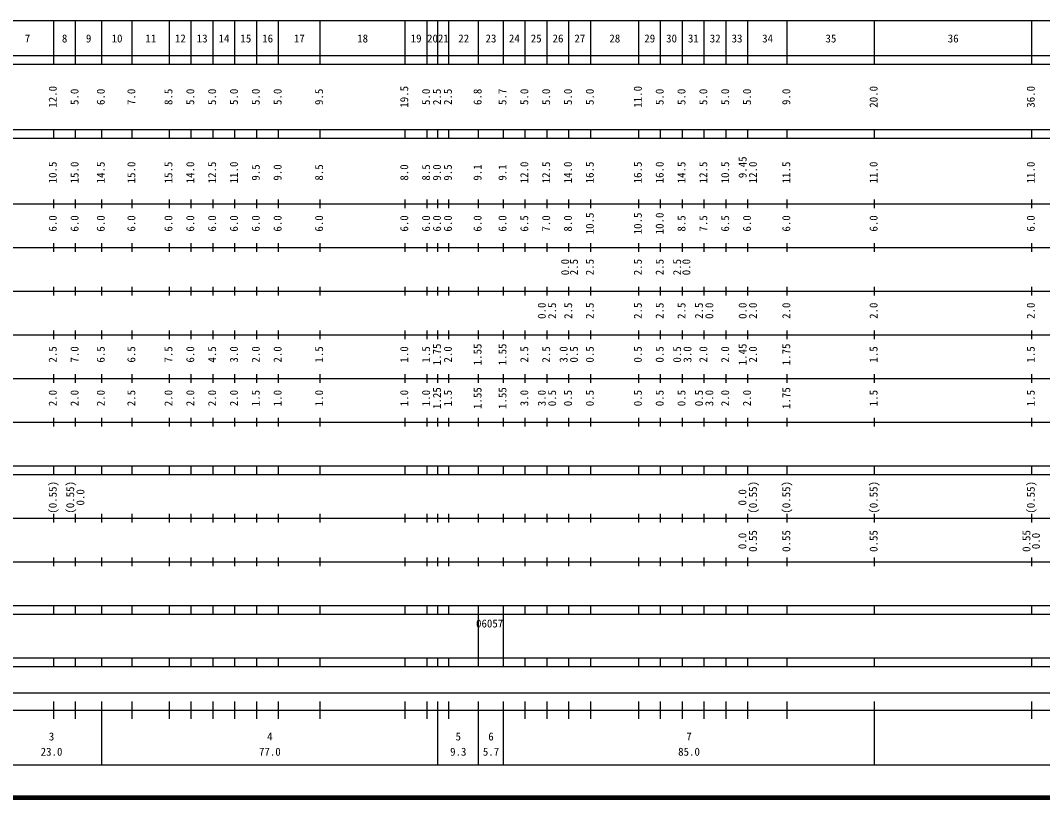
# Model space of a CAD drawing. Units: millimetres on the paper, enlarged 1000 times. Extents: x 40000 to 680000, y 20000 to 380000.
# Drawn here: x 272378 to 506470, y 20000 to 198000 of the extents above; entities that cross this region are included whole.
import ezdxf
from ezdxf.enums import TextEntityAlignment as Align

# ---------------------------------------------------------------- set-up
doc = ezdxf.new("R2010")
doc.units = ezdxf.units.MM
doc.header["$LTSCALE"] = 1000
doc.layers.add('M-TTL', color=2, linetype='Continuous', lineweight=140)
doc.layers.add('M-TTL-BAND', color=7, linetype='Continuous', lineweight=25)
doc.styles.add('ＭＳ ゴシック', font='')
doc.styles.get('ＭＳ ゴシック').set_extended_font_data('MS Gothic')

msp = doc.modelspace()

# ---------------------------------------------------------------- linework, layer by layer
at = {"layer": 'M-TTL'}
msp.add_line((40000, 20000), (680000, 20000), dxfattribs=at)
at = {"layer": 'M-TTL-BAND'}
for p, q in [((68000, 198000), (579000, 198000)), ((280000, 188000), (280000, 198000)), ((285000, 188000), (285000, 198000)), ((291000, 188000), (291000, 198000)), ((298000, 188000), (298000, 198000)), ((306500, 188000), (306500, 198000)), ((311500, 188000), (311500, 198000)), ((316500, 188000), (316500, 198000)), ((321500, 188000), (321500, 198000)), ((326500, 188000), (326500, 198000)), ((331500, 188000), (331500, 198000)), ((341000, 188000), (341000, 198000)), ((360500, 188000), (360500, 198000)), ((365500, 188000), (365500, 198000)), ((368000, 188000), (368000, 198000)), ((370500, 188000), (370500, 198000)), ((377300, 188000), (377300, 198000)), ((383000, 188000), (383000, 198000)), ((388000, 188000), (388000, 198000)), ((393000, 188000), (393000, 198000)), ((398000, 188000), (398000, 198000)), ((403000, 188000), (403000, 198000)), ((414000, 188000), (414000, 198000)), ((419000, 188000), (419000, 198000)), ((424000, 188000), (424000, 198000)), ((429000, 188000), (429000, 198000)), ((434000, 188000), (434000, 198000)), ((439000, 188000), (439000, 198000)), ((448000, 188000), (448000, 198000)), ((468000, 188000), (468000, 198000)), ((504000, 188000), (504000, 198000)), ((40000, 190000), (579000, 190000)), ((40000, 188000), (579000, 188000)), ((40000, 173000), (579000, 173000)), ((40000, 171000), (579000, 171000)), ((280000, 171000), (280000, 173000)), ((285000, 171000), (285000, 173000)), ((291000, 171000), (291000, 173000)), ((298000, 171000), (298000, 173000)), ((306500, 171000), (306500, 173000)), ((311500, 171000), (311500, 173000)), ((316500, 171000), (316500, 173000)), ((321500, 171000), (321500, 173000)), ((326500, 171000), (326500, 173000)), ((331500, 171000), (331500, 173000)), ((341000, 171000), (341000, 173000)), ((360500, 171000), (360500, 173000)), ((365500, 171000), (365500, 173000)), ((368000, 171000), (368000, 173000)), ((370500, 171000), (370500, 173000)), ((377300, 171000), (377300, 173000)), ((383000, 171000), (383000, 173000)), ((388000, 171000), (388000, 173000)), ((393000, 171000), (393000, 173000)), ((398000, 171000), (398000, 173000)), ((403000, 171000), (403000, 173000)), ((414000, 171000), (414000, 173000)), ((419000, 171000), (419000, 173000)), ((424000, 171000), (424000, 173000)), ((429000, 171000), (429000, 173000)), ((434000, 171000), (434000, 173000)), ((439000, 171000), (439000, 173000)), ((448000, 171000), (448000, 173000)), ((468000, 171000), (468000, 173000)), ((504000, 171000), (504000, 173000)), ((280000, 155000), (280000, 157000)), ((285000, 155000), (285000, 157000)), ((291000, 155000), (291000, 157000)), ((298000, 155000), (298000, 157000)), ((306500, 155000), (306500, 157000)), ((311500, 155000), (311500, 157000)), ((316500, 155000), (316500, 157000)), ((321500, 155000), (321500, 157000)), ((326500, 155000), (326500, 157000)), ((331500, 155000), (331500, 157000)), ((341000, 155000), (341000, 157000)), ((360500, 155000), (360500, 157000)), ((365500, 155000), (365500, 157000)), ((368000, 155000), (368000, 157000)), ((370500, 155000), (370500, 157000)), ((377300, 155000), (377300, 157000)), ((383000, 155000), (383000, 157000)), ((388000, 155000), (388000, 157000)), ((393000, 155000), (393000, 157000)), ((398000, 155000), (398000, 157000)), ((403000, 155000), (403000, 157000)), ((414000, 155000), (414000, 157000)), ((419000, 155000), (419000, 157000)), ((424000, 155000), (424000, 157000)), ((429000, 155000), (429000, 157000)), ((434000, 155000), (434000, 157000)), ((439000, 155000), (439000, 157000)), ((448000, 155000), (448000, 157000)), ((468000, 155000), (468000, 157000)), ((504000, 155000), (504000, 157000)), ((40000, 156000), (579000, 156000)), ((46000, 146000), (579000, 146000)), ((280000, 145000), (280000, 147000)), ((285000, 145000), (285000, 147000)), ((291000, 145000), (291000, 147000)), ((298000, 145000), (298000, 147000)), ((306500, 145000), (306500, 147000)), ((311500, 145000), (311500, 147000)), ((316500, 145000), (316500, 147000)), ((321500, 145000), (321500, 147000)), ((326500, 145000), (326500, 147000)), ((331500, 145000), (331500, 147000)), ((341000, 145000), (341000, 147000)), ((360500, 145000), (360500, 147000)), ((365500, 145000), (365500, 147000)), ((368000, 145000), (368000, 147000)), ((370500, 145000), (370500, 147000)), ((377300, 145000), (377300, 147000)), ((383000, 145000), (383000, 147000)), ((388000, 145000), (388000, 147000)), ((393000, 145000), (393000, 147000)), ((398000, 145000), (398000, 147000)), ((403000, 145000), (403000, 147000)), ((414000, 145000), (414000, 147000)), ((419000, 145000), (419000, 147000)), ((424000, 145000), (424000, 147000)), ((429000, 145000), (429000, 147000)), ((434000, 145000), (434000, 147000)), ((439000, 145000), (439000, 147000)), ((448000, 145000), (448000, 147000)), ((468000, 145000), (468000, 147000)), ((504000, 145000), (504000, 147000)), ((52000, 136000), (579000, 136000)), ((280000, 135000), (280000, 137000)), ((285000, 135000), (285000, 137000)), ((291000, 135000), (291000, 137000)), ((298000, 135000), (298000, 137000)), ((306500, 135000), (306500, 137000)), ((311500, 135000), (311500, 137000)), ((316500, 135000), (316500, 137000)), ((321500, 135000), (321500, 137000)), ((326500, 135000), (326500, 137000)), ((331500, 135000), (331500, 137000)), ((341000, 135000), (341000, 137000)), ((360500, 135000), (360500, 137000)), ((365500, 135000), (365500, 137000)), ((368000, 135000), (368000, 137000)), ((370500, 135000), (370500, 137000)), ((377300, 135000), (377300, 137000)), ((383000, 135000), (383000, 137000)), ((388000, 135000), (388000, 137000)), ((393000, 135000), (393000, 137000)), ((398000, 135000), (398000, 137000)), ((403000, 135000), (403000, 137000)), ((414000, 135000), (414000, 137000)), ((419000, 135000), (419000, 137000)), ((424000, 135000), (424000, 137000)), ((429000, 135000), (429000, 137000)), ((434000, 135000), (434000, 137000)), ((439000, 135000), (439000, 137000)), ((448000, 135000), (448000, 137000)), ((468000, 135000), (468000, 137000)), ((504000, 135000), (504000, 137000)), ((280000, 125000), (280000, 127000)), ((285000, 125000), (285000, 127000)), ((291000, 125000), (291000, 127000)), ((298000, 125000), (298000, 127000)), ((306500, 125000), (306500, 127000)), ((311500, 125000), (311500, 127000)), ((316500, 125000), (316500, 127000)), ((321500, 125000), (321500, 127000)), ((326500, 125000), (326500, 127000)), ((331500, 125000), (331500, 127000)), ((341000, 125000), (341000, 127000)), ((360500, 125000), (360500, 127000)), ((365500, 125000), (365500, 127000)), ((368000, 125000), (368000, 127000)), ((370500, 125000), (370500, 127000)), ((377300, 125000), (377300, 127000)), ((383000, 125000), (383000, 127000)), ((388000, 125000), (388000, 127000)), ((393000, 125000), (393000, 127000)), ((398000, 125000), (398000, 127000)), ((403000, 125000), (403000, 127000)), ((414000, 125000), (414000, 127000)), ((419000, 125000), (419000, 127000)), ((424000, 125000), (424000, 127000)), ((429000, 125000), (429000, 127000)), ((434000, 125000), (434000, 127000)), ((439000, 125000), (439000, 127000)), ((448000, 125000), (448000, 127000)), ((468000, 125000), (468000, 127000)), ((504000, 125000), (504000, 127000)), ((46000, 126000), (579000, 126000)), ((52000, 116000), (579000, 116000)), ((280000, 115000), (280000, 117000)), ((285000, 115000), (285000, 117000)), ((291000, 115000), (291000, 117000)), ((298000, 115000), (298000, 117000)), ((306500, 115000), (306500, 117000)), ((311500, 115000), (311500, 117000)), ((316500, 115000), (316500, 117000)), ((321500, 115000), (321500, 117000)), ((326500, 115000), (326500, 117000)), ((331500, 115000), (331500, 117000)), ((341000, 115000), (341000, 117000)), ((360500, 115000), (360500, 117000)), ((365500, 115000), (365500, 117000)), ((368000, 115000), (368000, 117000)), ((370500, 115000), (370500, 117000)), ((377300, 115000), (377300, 117000)), ((383000, 115000), (383000, 117000)), ((388000, 115000), (388000, 117000)), ((393000, 115000), (393000, 117000)), ((398000, 115000), (398000, 117000)), ((403000, 115000), (403000, 117000)), ((414000, 115000), (414000, 117000)), ((419000, 115000), (419000, 117000)), ((424000, 115000), (424000, 117000)), ((429000, 115000), (429000, 117000)), ((434000, 115000), (434000, 117000)), ((439000, 115000), (439000, 117000)), ((448000, 115000), (448000, 117000)), ((468000, 115000), (468000, 117000)), ((504000, 115000), (504000, 117000)), ((46000, 106000), (579000, 106000)), ((280000, 105000), (280000, 107000)), ((285000, 105000), (285000, 107000)), ((291000, 105000), (291000, 107000)), ((298000, 105000), (298000, 107000)), ((306500, 105000), (306500, 107000)), ((311500, 105000), (311500, 107000)), ((316500, 105000), (316500, 107000)), ((321500, 105000), (321500, 107000)), ((326500, 105000), (326500, 107000)), ((331500, 105000), (331500, 107000)), ((341000, 105000), (341000, 107000)), ((360500, 105000), (360500, 107000)), ((365500, 105000), (365500, 107000)), ((368000, 105000), (368000, 107000)), ((370500, 105000), (370500, 107000)), ((377300, 105000), (377300, 107000)), ((383000, 105000), (383000, 107000)), ((388000, 105000), (388000, 107000)), ((393000, 105000), (393000, 107000)), ((398000, 105000), (398000, 107000)), ((403000, 105000), (403000, 107000)), ((414000, 105000), (414000, 107000)), ((419000, 105000), (419000, 107000)), ((424000, 105000), (424000, 107000)), ((429000, 105000), (429000, 107000)), ((434000, 105000), (434000, 107000)), ((439000, 105000), (439000, 107000)), ((448000, 105000), (448000, 107000)), ((468000, 105000), (468000, 107000)), ((504000, 105000), (504000, 107000)), ((40000, 96000), (579000, 96000)), ((280000, 94000), (280000, 96000)), ((285000, 94000), (285000, 96000)), ((291000, 94000), (291000, 96000)), ((298000, 94000), (298000, 96000)), ((306500, 94000), (306500, 96000)), ((311500, 94000), (311500, 96000)), ((316500, 94000), (316500, 96000)), ((321500, 94000), (321500, 96000)), ((326500, 94000), (326500, 96000)), ((331500, 94000), (331500, 96000)), ((341000, 94000), (341000, 96000)), ((360500, 94000), (360500, 96000)), ((365500, 94000), (365500, 96000)), ((368000, 94000), (368000, 96000)), ((370500, 94000), (370500, 96000)), ((377300, 94000), (377300, 96000)), ((383000, 94000), (383000, 96000)), ((388000, 94000), (388000, 96000)), ((393000, 94000), (393000, 96000)), ((398000, 94000), (398000, 96000)), ((403000, 94000), (403000, 96000)), ((414000, 94000), (414000, 96000)), ((419000, 94000), (419000, 96000)), ((424000, 94000), (424000, 96000)), ((429000, 94000), (429000, 96000)), ((434000, 94000), (434000, 96000)), ((439000, 94000), (439000, 96000)), ((448000, 94000), (448000, 96000)), ((468000, 94000), (468000, 96000)), ((504000, 94000), (504000, 96000)), ((40000, 94000), (579000, 94000)), ((280000, 83000), (280000, 85000)), ((285000, 83000), (285000, 85000)), ((291000, 83000), (291000, 85000)), ((298000, 83000), (298000, 85000)), ((306500, 83000), (306500, 85000)), ((311500, 83000), (311500, 85000)), ((316500, 83000), (316500, 85000)), ((321500, 83000), (321500, 85000)), ((326500, 83000), (326500, 85000)), ((331500, 83000), (331500, 85000)), ((341000, 83000), (341000, 85000)), ((360500, 83000), (360500, 85000)), ((365500, 83000), (365500, 85000)), ((368000, 83000), (368000, 85000)), ((370500, 83000), (370500, 85000)), ((377300, 83000), (377300, 85000)), ((383000, 83000), (383000, 85000)), ((388000, 83000), (388000, 85000)), ((393000, 83000), (393000, 85000)), ((398000, 83000), (398000, 85000)), ((403000, 83000), (403000, 85000)), ((414000, 83000), (414000, 85000)), ((419000, 83000), (419000, 85000)), ((424000, 83000), (424000, 85000)), ((429000, 83000), (429000, 85000)), ((434000, 83000), (434000, 85000)), ((439000, 83000), (439000, 85000)), ((448000, 83000), (448000, 85000)), ((468000, 83000), (468000, 85000)), ((504000, 83000), (504000, 85000)), ((49000, 84000), (579000, 84000)), ((280000, 73000), (280000, 75000)), ((285000, 73000), (285000, 75000)), ((291000, 73000), (291000, 75000)), ((298000, 73000), (298000, 75000)), ((306500, 73000), (306500, 75000)), ((311500, 73000), (311500, 75000)), ((316500, 73000), (316500, 75000)), ((321500, 73000), (321500, 75000)), ((326500, 73000), (326500, 75000)), ((331500, 73000), (331500, 75000)), ((341000, 73000), (341000, 75000)), ((360500, 73000), (360500, 75000)), ((365500, 73000), (365500, 75000)), ((368000, 73000), (368000, 75000)), ((370500, 73000), (370500, 75000)), ((377300, 73000), (377300, 75000)), ((383000, 73000), (383000, 75000)), ((388000, 73000), (388000, 75000)), ((393000, 73000), (393000, 75000)), ((398000, 73000), (398000, 75000)), ((403000, 73000), (403000, 75000)), ((414000, 73000), (414000, 75000)), ((419000, 73000), (419000, 75000)), ((424000, 73000), (424000, 75000)), ((429000, 73000), (429000, 75000)), ((434000, 73000), (434000, 75000)), ((439000, 73000), (439000, 75000)), ((448000, 73000), (448000, 75000)), ((468000, 73000), (468000, 75000)), ((504000, 73000), (504000, 75000)), ((40000, 74000), (579000, 74000)), ((40000, 64000), (579000, 64000)), ((280000, 62000), (280000, 64000)), ((285000, 62000), (285000, 64000)), ((291000, 62000), (291000, 64000)), ((298000, 62000), (298000, 64000)), ((306500, 62000), (306500, 64000)), ((311500, 62000), (311500, 64000)), ((316500, 62000), (316500, 64000)), ((321500, 62000), (321500, 64000)), ((326500, 62000), (326500, 64000)), ((331500, 62000), (331500, 64000)), ((341000, 62000), (341000, 64000)), ((360500, 62000), (360500, 64000)), ((365500, 62000), (365500, 64000)), ((368000, 62000), (368000, 64000)), ((370500, 62000), (370500, 64000)), ((377300, 62000), (377300, 64000)), ((383000, 62000), (383000, 64000)), ((388000, 62000), (388000, 64000)), ((393000, 62000), (393000, 64000)), ((398000, 62000), (398000, 64000)), ((403000, 62000), (403000, 64000)), ((414000, 62000), (414000, 64000)), ((419000, 62000), (419000, 64000)), ((424000, 62000), (424000, 64000)), ((429000, 62000), (429000, 64000)), ((434000, 62000), (434000, 64000)), ((439000, 62000), (439000, 64000)), ((448000, 62000), (448000, 64000)), ((468000, 62000), (468000, 64000)), ((504000, 62000), (504000, 64000)), ((40000, 62000), (579000, 62000)), ((377300, 52000), (377300, 62000)), ((383000, 52000), (383000, 62000)), ((40000, 52000), (579000, 52000)), ((280000, 50000), (280000, 52000)), ((285000, 50000), (285000, 52000)), ((291000, 50000), (291000, 52000)), ((298000, 50000), (298000, 52000)), ((306500, 50000), (306500, 52000)), ((311500, 50000), (311500, 52000)), ((316500, 50000), (316500, 52000)), ((321500, 50000), (321500, 52000)), ((326500, 50000), (326500, 52000)), ((331500, 50000), (331500, 52000)), ((341000, 50000), (341000, 52000)), ((360500, 50000), (360500, 52000)), ((365500, 50000), (365500, 52000)), ((368000, 50000), (368000, 52000)), ((370500, 50000), (370500, 52000)), ((377300, 50000), (377300, 52000)), ((383000, 50000), (383000, 52000)), ((388000, 50000), (388000, 52000)), ((393000, 50000), (393000, 52000)), ((398000, 50000), (398000, 52000)), ((403000, 50000), (403000, 52000)), ((414000, 50000), (414000, 52000)), ((419000, 50000), (419000, 52000)), ((424000, 50000), (424000, 52000)), ((429000, 50000), (429000, 52000)), ((434000, 50000), (434000, 52000)), ((439000, 50000), (439000, 52000)), ((448000, 50000), (448000, 52000)), ((468000, 50000), (468000, 52000)), ((504000, 50000), (504000, 52000)), ((40000, 50000), (579000, 50000)), ((71000, 44000), (565000, 44000)), ((40000, 40000), (579000, 40000)), ((280000, 38000), (280000, 42000)), ((285000, 38000), (285000, 42000)), ((291000, 27500), (291000, 42000)), ((298000, 38000), (298000, 42000)), ((306500, 38000), (306500, 42000)), ((311500, 38000), (311500, 42000)), ((316500, 38000), (316500, 42000)), ((321500, 38000), (321500, 42000)), ((326500, 38000), (326500, 42000)), ((331500, 38000), (331500, 42000)), ((341000, 38000), (341000, 42000)), ((360500, 38000), (360500, 42000)), ((365500, 38000), (365500, 42000)), ((368000, 27500), (368000, 42000)), ((370500, 38000), (370500, 42000)), ((377300, 27500), (377300, 42000)), ((383000, 27500), (383000, 42000)), ((388000, 38000), (388000, 42000)), ((393000, 38000), (393000, 42000)), ((398000, 38000), (398000, 42000)), ((403000, 38000), (403000, 42000)), ((414000, 38000), (414000, 42000)), ((419000, 38000), (419000, 42000)), ((424000, 38000), (424000, 42000)), ((429000, 38000), (429000, 42000)), ((434000, 38000), (434000, 42000)), ((439000, 38000), (439000, 42000)), ((448000, 38000), (448000, 42000)), ((468000, 27500), (468000, 42000)), ((504000, 38000), (504000, 42000)), ((68000, 27500), (579000, 27500))]:
    msp.add_line(p, q, dxfattribs=at)

# ---------------------------------------------------------------- texts
at = {"layer": 'M-TTL-BAND', "style": 'ＭＳ ゴシック'}
for s, p in [('7', (274000, 192405)), ('8', (282500, 192405)), ('9', (288000, 192405)), ('10', (294500, 192405)), ('11', (302250, 192405)), ('12', (309000, 192405)), ('13', (314000, 192405)), ('14', (319000, 192405)), ('15', (324000, 192405)), ('16', (329000, 192405)), ('17', (336250, 192405)), ('18', (350750, 192405)), ('19', (363000, 192405)), ('20', (366750, 192405)), ('21', (369250, 192405)), ('22', (373900, 192405)), ('23', (380150, 192405)), ('24', (385500, 192405)), ('25', (390500, 192405)), ('26', (395500, 192405)), ('27', (400500, 192405)), ('28', (408500, 192405)), ('29', (416500, 192405)), ('30', (421500, 192405)), ('31', (426500, 192405)), ('32', (431500, 192405)), ('33', (436500, 192405)), ('34', (443500, 192405)), ('35', (458000, 192405)), ('36', (486000, 192405)), ('3', (279500, 32523)), ('4', (329500, 32523)), ('5', (372650, 32523)), ('6', (380150, 32523)), ('7', (425500, 32523)), ('23.0', (279500, 29033)), ('77.0', (329500, 29033)), ('9.3', (372650, 29033)), ('5.7', (380150, 29033)), ('85.0', (425500, 29033))]:
    msp.add_text(s, height=1833, dxfattribs=at).set_placement(p, align=Align.BOTTOM_CENTER)
for s, p in [('12.0', (281232, 180500)), ('19.5', (361732, 180500)), ('11.0', (415232, 180500)), ('20.0', (469232, 180500)), ('36.0', (505232, 180500)), ('5.0', (286232, 180500)), ('6.0', (292232, 180500)), ('7.0', (299232, 180500)), ('8.5', (307732, 180500)), ('5.0', (312732, 180500)), ('5.0', (317732, 180500)), ('5.0', (322732, 180500)), ('5.0', (327732, 180500)), ('5.0', (332732, 180500)), ('9.5', (342232, 180500)), ('5.0', (366732, 180500)), ('2.5', (369232, 180500)), ('2.5', (371732, 180500)), ('6.8', (378532, 180500)), ('5.7', (384232, 180500)), ('5.0', (389232, 180500)), ('5.0', (394232, 180500)), ('5.0', (399232, 180500)), ('5.0', (404232, 180500)), ('5.0', (420232, 180500)), ('5.0', (425232, 180500)), ('5.0', (430232, 180500)), ('5.0', (435232, 180500)), ('5.0', (440232, 180500)), ('9.0', (449232, 180500)), ('9.45', (439232, 164367)), ('10.5', (281232, 163174)), ('15.0', (286232, 163174)), ('14.5', (292232, 163174)), ('15.0', (299232, 163174)), ('15.5', (307732, 163174)), ('14.0', (312732, 163174)), ('12.5', (317732, 163174)), ('11.0', (322732, 163174)), ('9.5', (327732, 163174)), ('9.0', (332732, 163174)), ('8.5', (342232, 163174)), ('8.0', (361732, 163174)), ('8.5', (366732, 163174)), ('9.0', (369232, 163174)), ('9.5', (371732, 163174)), ('9.1', (378532, 163174)), ('9.1', (384232, 163174)), ('12.0', (389232, 163174)), ('12.5', (394232, 163174)), ('14.0', (399232, 163174)), ('16.5', (404232, 163174)), ('16.5', (415232, 163174)), ('16.0', (420232, 163174)), ('14.5', (425232, 163174)), ('12.5', (430232, 163174)), ('10.5', (435232, 163174)), ('12.0', (441602, 163174)), ('11.5', (449232, 163174)), ('11.0', (469232, 163174)), ('11.0', (505232, 163174)), ('6.0', (281232, 151500)), ('6.0', (286232, 151500)), ('6.0', (292232, 151500)), ('6.0', (299232, 151500)), ('6.0', (307732, 151500)), ('6.0', (312732, 151500)), ('6.0', (317732, 151500)), ('6.0', (322732, 151500)), ('6.0', (327732, 151500)), ('6.0', (332732, 151500)), ('6.0', (342232, 151500)), ('6.0', (361732, 151500)), ('6.0', (366732, 151500)), ('6.0', (369232, 151500)), ('6.0', (371732, 151500)), ('6.0', (378532, 151500)), ('6.0', (384232, 151500)), ('6.5', (389232, 151500)), ('7.0', (394232, 151500)), ('8.0', (399232, 151500)), ('10.5', (404232, 151500)), ('10.5', (415232, 151500)), ('10.0', (420232, 151500)), ('8.5', (425232, 151500)), ('7.5', (430232, 151500)), ('6.5', (435232, 151500)), ('6.0', (440232, 151500)), ('6.0', (449232, 151500)), ('6.0', (469232, 151500)), ('6.0', (505232, 151500)), ('0.0', (398589, 141500)), ('2.5', (400602, 141500)), ('2.5', (404232, 141500)), ('2.5', (415232, 141500)), ('2.5', (420232, 141500)), ('2.5', (424232, 141500)), ('0.0', (426335, 141500)), ('0.0', (393232, 131500)), ('2.5', (395602, 131500)), ('2.5', (399289, 131500)), ('2.5', (404232, 131500)), ('2.5', (415232, 131500)), ('2.5', (420232, 131500)), ('2.5', (425232, 131500)), ('2.5', (429232, 131500)), ('0.0', (431602, 131500)), ('0.0', (439232, 131500)), ('2.0', (441602, 131500)), ('2.0', (449232, 131500)), ('2.0', (469232, 131500)), ('2.0', (505232, 131500)), ('2.5', (281232, 121500)), ('7.0', (286232, 121500)), ('6.5', (292232, 121500)), ('6.5', (299232, 121500)), ('7.5', (307732, 121500)), ('6.0', (312732, 121500)), ('4.5', (317732, 121500)), ('3.0', (322732, 121500)), ('2.0', (327732, 121500)), ('2.0', (332732, 121500)), ('1.5', (342232, 121500)), ('1.0', (361732, 121500)), ('1.5', (366732, 121500)), ('1.75', (369232, 121500)), ('2.0', (371732, 121500)), ('1.55', (378532, 121500)), ('1.55', (384232, 121500)), ('2.5', (389232, 121500)), ('2.5', (394232, 121500)), ('3.0', (398232, 121500)), ('0.5', (400602, 121500)), ('0.5', (404232, 121500)), ('0.5', (415232, 121500)), ('0.5', (420232, 121500)), ('0.5', (424232, 121500)), ('3.0', (426602, 121500)), ('2.0', (430232, 121500)), ('2.0', (435232, 121500)), ('1.45', (439232, 121500)), ('2.0', (441602, 121500)), ('1.75', (449232, 121500)), ('1.5', (469232, 121500)), ('1.5', (505232, 121500)), ('2.0', (281232, 111500)), ('2.0', (286232, 111500)), ('2.0', (292232, 111500)), ('2.5', (299232, 111500)), ('2.0', (307732, 111500)), ('2.0', (312732, 111500)), ('2.0', (317732, 111500)), ('2.0', (322732, 111500)), ('1.5', (327732, 111500)), ('1.0', (332732, 111500)), ('1.0', (342232, 111500)), ('1.0', (361732, 111500)), ('1.0', (366732, 111500)), ('1.25', (369232, 111500)), ('1.5', (371732, 111500)), ('1.55', (378532, 111500)), ('1.55', (384232, 111500)), ('3.0', (389232, 111500)), ('3.0', (393232, 111500)), ('0.5', (395602, 111500)), ('0.5', (399232, 111500)), ('0.5', (404232, 111500)), ('0.5', (415232, 111500)), ('0.5', (420232, 111500)), ('0.5', (425232, 111500)), ('0.5', (429232, 111500)), ('3.0', (431602, 111500)), ('2.0', (435232, 111500)), ('2.0', (440232, 111500)), ('1.75', (449232, 111500)), ('1.5', (469232, 111500)), ('1.5', (505232, 111500)), ('(0.55)', (281232, 88764)), ('(0.55)', (285232, 88764)), ('(0.55)', (441602, 88764)), ('(0.55)', (449232, 88764)), ('(0.55)', (469232, 88764)), ('(0.55)', (505232, 88764)), ('0.0', (287567, 88764)), ('0.0', (439169, 88764)), ('0.0', (439169, 78764)), ('0.55', (441602, 78764)), ('0.55', (449232, 78764)), ('0.55', (469232, 78764)), ('0.55', (504232, 78764)), ('0.0', (506407, 78764))]:
    msp.add_text(s, height=1833, rotation=90, dxfattribs=at).set_placement(p, align=Align.BOTTOM_CENTER)
msp.add_text('06057', height=1833, dxfattribs=at).set_placement((376719, 58405), align=Align.BOTTOM_LEFT)

doc.saveas('drawing.dxf')
